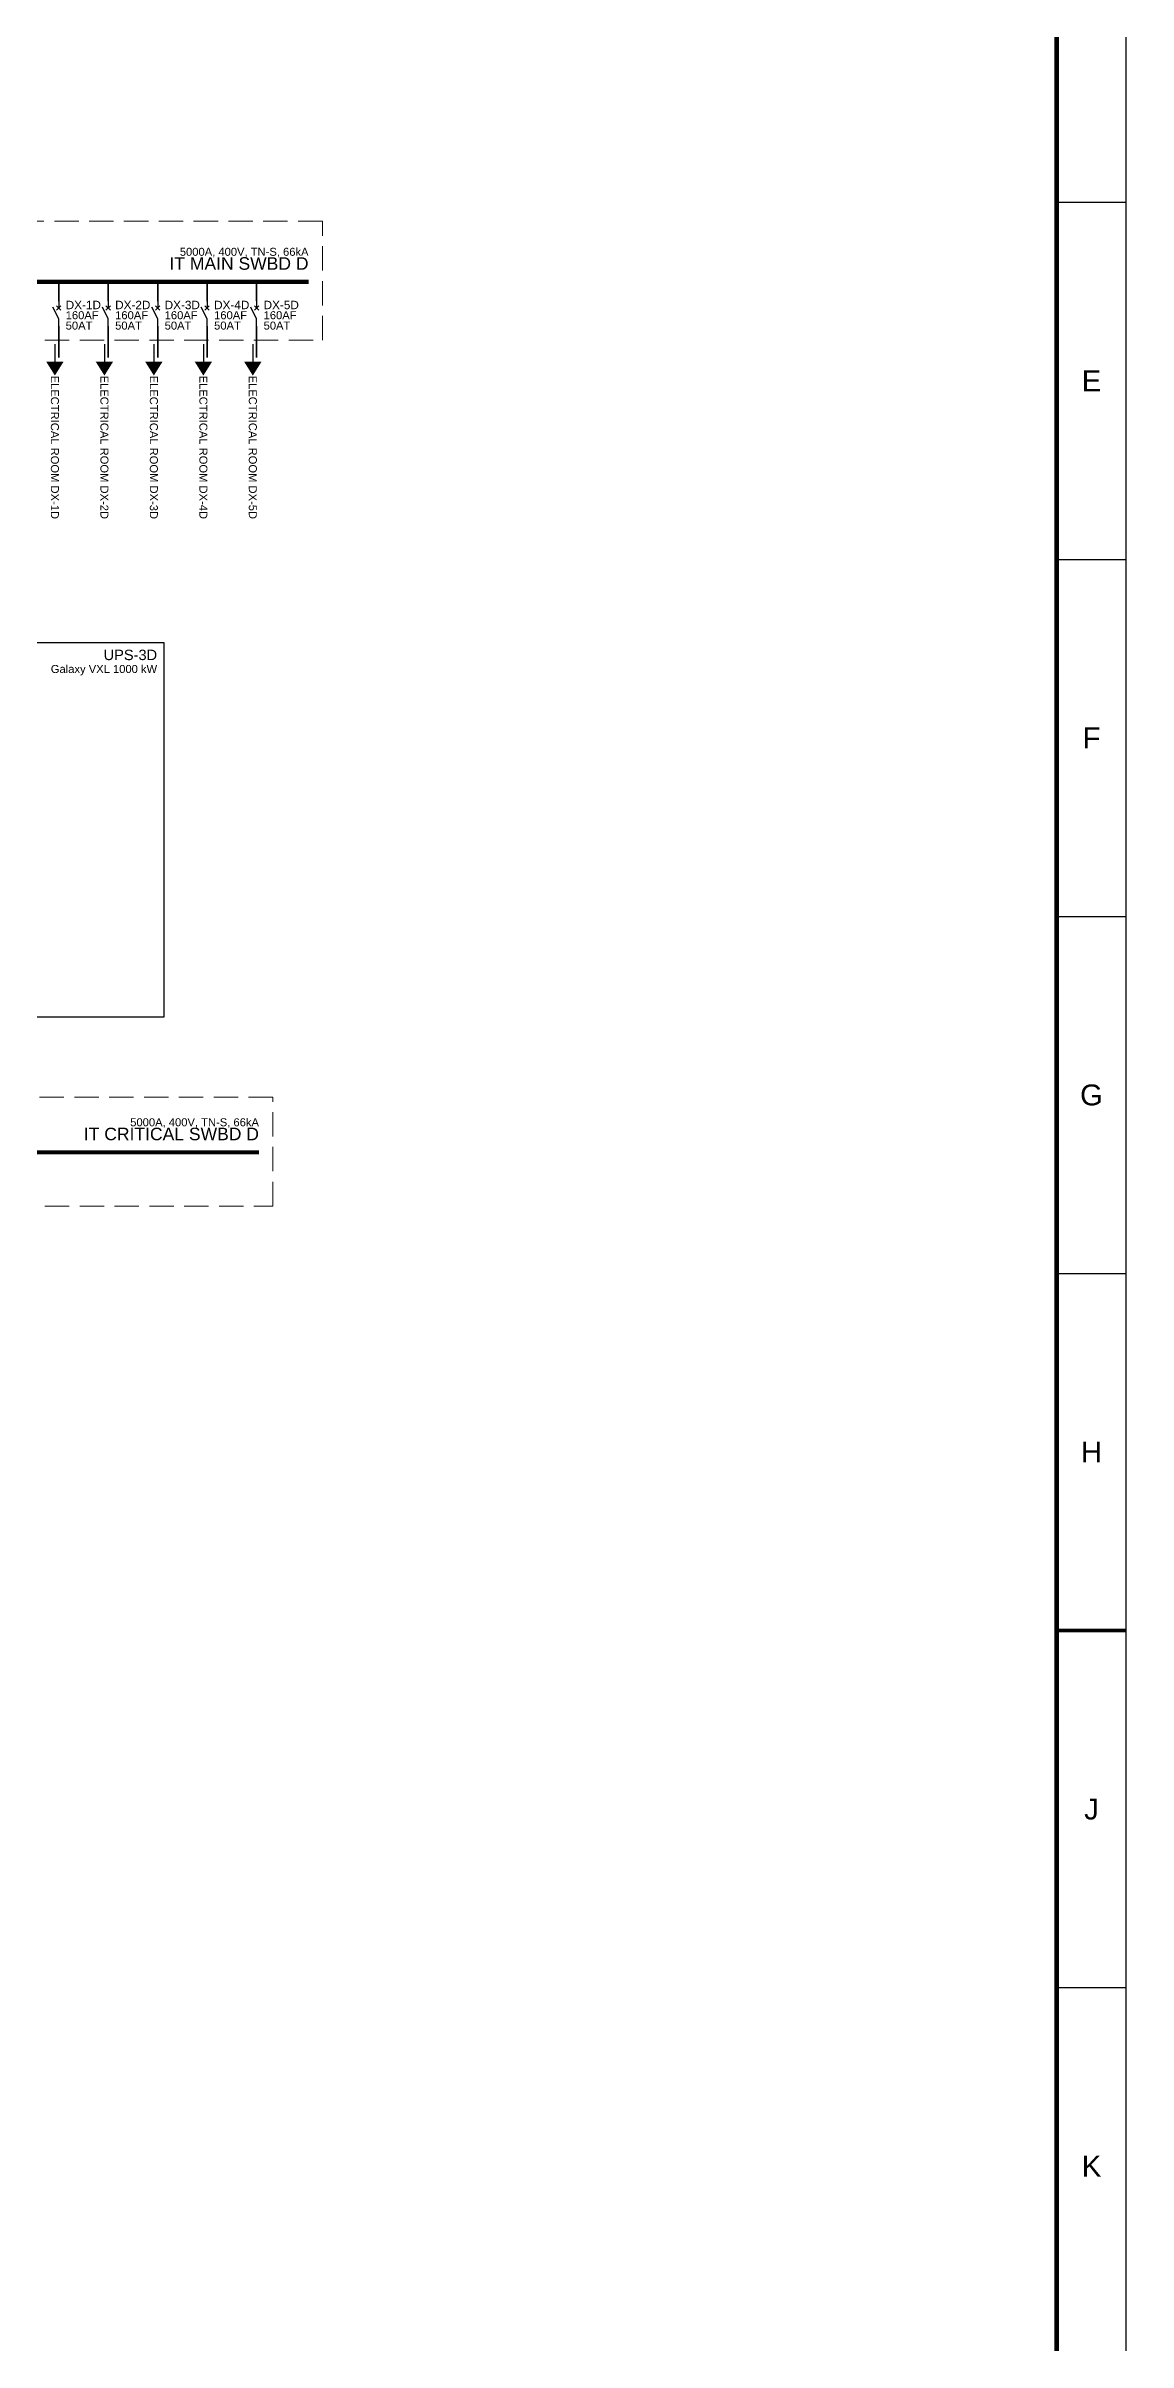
# Model space of a CAD drawing. Header units: millimetres. Extents: x 0 to 1189, y 0 to 841.
# Drawn here: x 1033.9 to 1189.2, y 318.2 to 648.2 of the extents above; entities that cross this region are included whole.
import ezdxf
from ezdxf.enums import TextEntityAlignment as Align

# ---------------------------------------------------------------- set-up
doc = ezdxf.new("R2010")
doc.units = ezdxf.units.MM
doc.linetypes.add('IND-DASHED', pattern=[5, 3.5, -1.5])
for name, color, linetype, lineweight in [('E-BUSBAR', 7, 'Continuous', 100), ('E-DEVICE', 7, 'Continuous', 25), ('E-ENCL', 8, 'IND-DASHED', 18), ('E-EQUIP', 7, 'Continuous', 25), ('E-LV', 7, 'Continuous', 35), ('E-TAG', 7, 'Continuous', 25), ('E-TEXT', 7, 'Continuous', 18), ('SHEET-BORDER', 7, 'Continuous', 25), ('SHEET-TEXT', 7, 'Continuous', 18)]:
    doc.layers.add(name, color=color, linetype=linetype, lineweight=lineweight)
doc.styles.add('IND', font='arial.ttf')

# ---------------------------------------------------------------- blocks, each defined once
blk = doc.blocks.new('E-CB')
for p, q in [((0, -3), (-3.2, 3.4)), ((-1.2, 1.8), (1.2, 4.2)), ((-1.2, 4.2), (1.2, 1.8)), ((0, 7), (0, 3)), ((0, -7), (0, -3))]:
    blk.add_line(p, q)
at = {"style": 'IND'}
for tag, p in [('TAG', (3.5, 2.5)), ('RATING', (3.5, -0.5))]:
    blk.add_attdef(tag, p, '', height=2, dxfattribs=at)
blk = doc.blocks.new('E-LOAD')
h = blk.add_hatch(color=256)
h.dxf.hatch_style = 1
h.paths.add_polyline_path([(-2.5, 0), (2.5, 0), (0, -4)])
blk.add_line((0, 5), (0, 0))

msp = doc.modelspace()

# ---------------------------------------------------------------- linework, layer by layer
at = {"layer": 'E-BUSBAR', "const_width": 0.6}
for points in [[(830.73, 614.32), (1071.58, 614.32)], [(830.73, 489.22), (1064.46, 489.22)]]:
    msp.add_lwpolyline(points, dxfattribs=at)
at = {"layer": 'E-ENCL'}
for points in [[(828.73, 605.94), (1073.58, 605.94), (1073.58, 623.02), (828.73, 623.02)], [(828.73, 481.5), (1066.46, 481.5), (1066.46, 497.13), (828.73, 497.13)]]:
    msp.add_lwpolyline(points, close=True, dxfattribs=at)
at = {"layer": 'E-EQUIP'}
msp.add_lwpolyline([(991.28, 508.68), (1050.84, 508.68), (1050.84, 562.46), (991.28, 562.46)], close=True, dxfattribs=at)
at = {"layer": 'E-LV'}
for points in [[(1035.71, 614.34), (1035.71, 611.59), (1035.71, 611.6)], [(1042.81, 614.34), (1042.81, 611.59), (1042.81, 611.6)], [(1049.92, 614.34), (1049.92, 611.59), (1049.92, 611.6)], [(1057.02, 614.34), (1057.02, 611.59), (1057.02, 611.6)], [(1064.13, 614.34), (1064.13, 611.59), (1064.13, 611.6)], [(1035.71, 607.94), (1035.71, 607.94), (1035.71, 603.46)], [(1042.81, 607.94), (1042.81, 607.94), (1042.81, 603.46)], [(1049.92, 607.94), (1049.92, 607.94), (1049.92, 603.46)], [(1057.02, 607.94), (1057.02, 607.94), (1057.02, 603.46)], [(1064.13, 607.94), (1064.13, 607.94), (1064.13, 603.46)]]:
    msp.add_lwpolyline(points, dxfattribs=at)
at = {"layer": 'SHEET-BORDER'}
for p, q in [((1179, 625.75), (1189, 625.75)), ((1179, 574.44), (1189, 574.44)), ((1179, 523.12), (1189, 523.12)), ((1179, 471.81), (1189, 471.81)), ((1179, 420.5), (1189, 420.5)), ((1179, 369.19), (1189, 369.19))]:
    msp.add_line(p, q, dxfattribs=at)
msp.add_lwpolyline([(0, 0), (1189, 0), (1189, 841), (0, 841)], close=True, dxfattribs=at)
at = {"layer": 'SHEET-BORDER', "const_width": 0.7}
msp.add_lwpolyline([(20, 10), (1179, 10), (1179, 831), (20, 831)], close=True, dxfattribs=at)
at = {"layer": 'SHEET-BORDER', "const_width": 0.5}
msp.add_lwpolyline([(1189, 420.5), (1179, 420.5)], dxfattribs=at)

# ---------------------------------------------------------------- block references
at = {"layer": 'E-DEVICE', "xscale": 0.2613857142857143, "yscale": 0.2613857142857143}
for p in [(1035.71, 609.77), (1042.81, 609.77), (1049.92, 609.77), (1057.02, 609.77), (1064.13, 609.77)]:
    msp.add_blockref('E-CB', p, dxfattribs=at)
at = {"layer": 'E-EQUIP', "xscale": 0.5, "yscale": 0.5}
for p in [(1035.16, 602.85), (1042.27, 602.85), (1049.37, 602.85), (1056.48, 602.85), (1063.58, 602.85)]:
    msp.add_blockref('E-LOAD', p, dxfattribs=at)

# ---------------------------------------------------------------- texts
at = {"layer": 'E-TAG', "style": 'IND'}
for s, p in [('IT MAIN SWBD D', (1071.58, 615.52)), ('IT CRITICAL SWBD D', (1064.46, 490.42))]:
    msp.add_text(s, height=1.8, dxfattribs=at).set_placement(p, align=Align.BOTTOM_RIGHT)
for s, p in [('DX-1D', (1036.71, 611.6)), ('DX-2D', (1043.81, 611.6)), ('DX-3D', (1050.92, 611.6)), ('DX-4D', (1058.02, 611.6)), ('DX-5D', (1065.13, 611.6))]:
    msp.add_text(s, height=1.208, dxfattribs=at).set_placement(p, align=Align.TOP_LEFT)
msp.add_text('UPS-3D', height=1.5, dxfattribs=at).set_placement((1049.84, 561.46), align=Align.TOP_RIGHT)
at = {"layer": 'E-TEXT', "style": 'IND'}
for p in [(1071.58, 617.72), (1064.46, 492.62)]:
    msp.add_text('5000A, 400V, TN-S, 66kA', height=1.15, dxfattribs=at).set_placement(p, align=Align.BOTTOM_RIGHT)
for s, p in [('50AT', (1036.71, 608.61)), ('160AF', (1036.71, 610.1)), ('50AT', (1043.81, 608.61)), ('160AF', (1043.81, 610.1)), ('50AT', (1050.92, 608.61)), ('160AF', (1050.92, 610.1)), ('50AT', (1058.02, 608.61)), ('160AF', (1058.02, 610.1)), ('50AT', (1065.13, 608.61)), ('160AF', (1065.13, 610.1))]:
    msp.add_text(s, height=1.15, dxfattribs=at).set_placement(p, align=Align.TOP_LEFT)
for s, p in [('ELECTRICAL ROOM DX-1D', (1035.16, 600.85)), ('ELECTRICAL ROOM DX-2D', (1042.27, 600.85)), ('ELECTRICAL ROOM DX-3D', (1049.37, 600.85)), ('ELECTRICAL ROOM DX-4D', (1056.48, 600.85)), ('ELECTRICAL ROOM DX-5D', (1063.58, 600.85))]:
    msp.add_text(s, height=1.15, rotation=270, dxfattribs=at).set_placement(p, align=Align.MIDDLE_LEFT)
msp.add_text('Galaxy VXL 1000 kW', height=1.15, dxfattribs=at).set_placement((1049.84, 559.26), align=Align.TOP_RIGHT)
at = {"layer": 'SHEET-TEXT', "style": 'IND'}
for s, p in [('E', (1184, 600.09)), ('F', (1184, 548.78)), ('G', (1184, 497.47)), ('H', (1184, 446.16)), ('J', (1184, 394.84)), ('K', (1184, 343.53))]:
    msp.add_text(s, height=3, dxfattribs=at).set_placement(p, align=Align.MIDDLE_CENTER)

doc.saveas('drawing.dxf')
